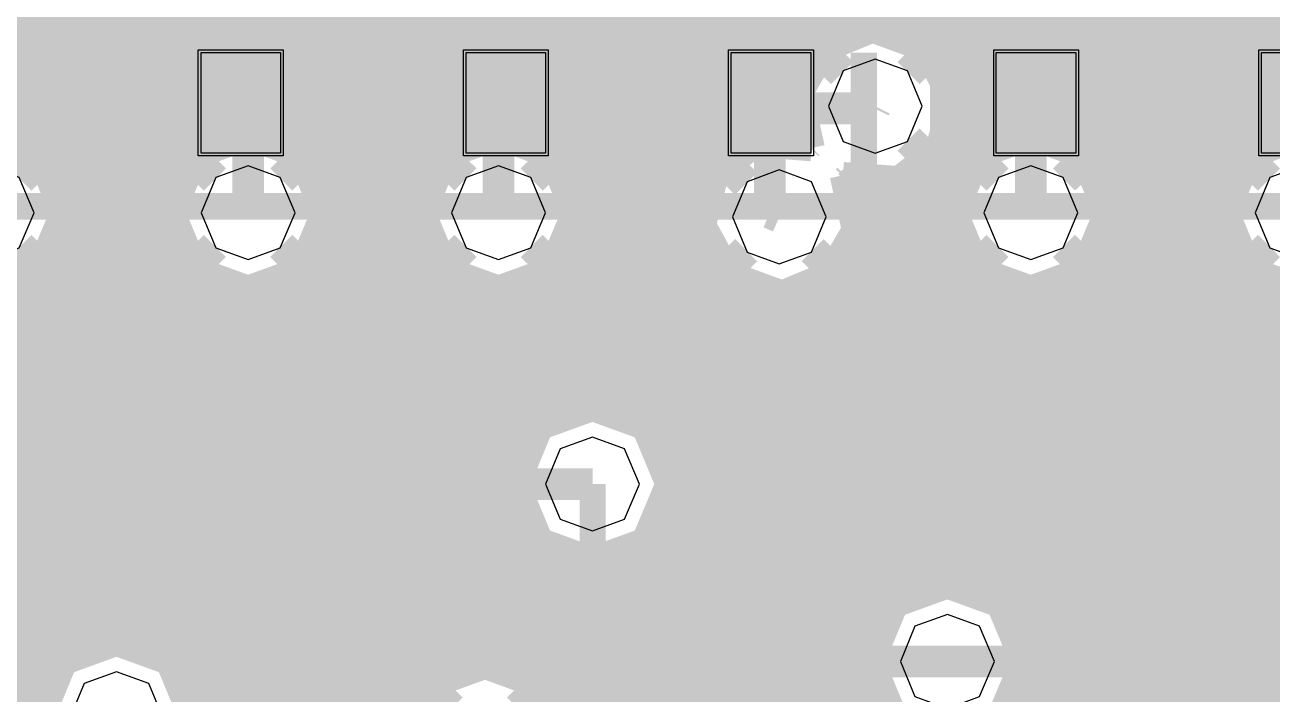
# Model space of a CAD drawing. Extents: x 0.2 to 4.14, y 0.2 to 4.15.
# Drawn here: x 1.0709 to 1.5414, y 3.5566 to 3.809 of the extents above; entities that cross this region are included whole.
import ezdxf

# ---------------------------------------------------------------- set-up
doc = ezdxf.new("R2010")
doc.units = 0
doc.layers.get('0').update_dxf_attribs({"linetype": 'CONTINUOUS'})

msp = doc.modelspace()

# ---------------------------------------------------------------- linework, layer by layer
at = {"color": 60}
for points, const_width in [([(1.47353, 3.75515), (1.85499, 4.13661)], 0.01), ([(1.47781, 3.74669), (1.86774, 4.13661)], 0.01), ([(1.47894, 3.73508), (1.88043, 4.13661)], 0.01), ([(1.1926, 3.43604), (1.81608, 4.05951)], 0.01), ([(1.20671, 3.43744), (1.81608, 4.04682)], 0.01), ([(1.38298, 3.72825), (1.70182, 4.0471)], 0.01), ([(1.31228, 3.64481), (1.70551, 4.03803)], 0.01), ([(1.44689, 3.76665), (1.71138, 4.03119)], 0.01), ([(1.45861, 3.76568), (1.71935, 4.02642)], 0.01), ([(1.46713, 3.7615), (1.73003, 4.02442)], 0.01), ([(0.213325, 2.95318), (1.2117, 3.9515)], 0.01), ([(1.40739, 3.47265), (1.89025, 3.95551)], 0.01), ([(0.976346, 3.51253), (1.41222, 3.9484)], 0.01), ([(0.984483, 3.62244), (1.3119, 3.94993)], 0.01), ([(1.12918, 3.56353), (1.51253, 3.94689)], 0.01), ([(1.40224, 3.45481), (1.89025, 3.94276)], 0.01), ([(0.213325, 2.94043), (1.2143, 3.9414)], 0.01), ([(0.990397, 3.61567), (1.31483, 3.94011)], 0.01), ([(1.24257, 3.766), (1.41542, 3.93886)], 0.01), ([(1.38449, 3.8061), (1.516, 3.93767)], 0.01), ([(1.05214, 3.76654), (1.21875, 3.93317)], 0.01), ([(0.213325, 2.25315), (1.89025, 3.93007)], 0.01), ([(1.15435, 3.76687), (1.31955, 3.93207)], 0.01), ([(1.25553, 3.76628), (1.42036, 3.93104)], 0.01), ([(1.39757, 3.80647), (1.52115, 3.93007)], 0.01), ([(1.06424, 3.7659), (1.22472, 3.92638)], 0.01), ([(1.12294, 3.57004), (1.47635, 3.92344)], 0.01), ([(1.1652, 3.76503), (1.32568, 3.92551)], 0.01), ([(1.26465, 3.76264), (1.42671, 3.92469)], 0.01), ([(1.40668, 3.80285), (1.52772, 3.92389)], 0.01), ([(1.07292, 3.76183), (1.2321, 3.921)], 0.01), ([(1.08534, 3.73606), (1.26807, 3.91883)], 0.01), ([(1.17329, 3.76042), (1.33328, 3.92042)], 0.01), ([(1.18316, 3.7321), (1.37153, 3.92042)], 0.01), ([(1.27148, 3.75672), (1.43451, 3.91976)], 0.01), ([(1.41351, 3.79699), (1.53575, 3.91922)], 0.01), ([(1.07948, 3.75564), (1.24105, 3.91726)], 0.01), ([(1.08388, 3.74735), (1.25223, 3.91569)], 0.01), ([(1.17931, 3.75364), (1.3425, 3.91689)], 0.01), ([(1.18305, 3.74468), (1.35406, 3.91569)], 0.01), ([(1.27626, 3.74881), (1.44401, 3.91656)], 0.01), ([(1.27832, 3.73812), (1.45606, 3.91585)], 0.01), ([(1.41835, 3.78906), (1.54551, 3.91624)], 0.01), ([(1.42046, 3.77843), (1.55811, 3.91607)], 0.01), ([(1.42122, 3.44829), (1.89025, 3.91732)], 0.01), ([(1.43251, 3.44683), (1.89025, 3.90462)], 0.01), ([(1.3795, 3.75233), (1.40061, 3.75076), (1.41575, 3.76269), (1.42051, 3.78136), (1.41054, 3.80003), (1.39063, 3.80735), (1.37283, 3.79997), (1.36312, 3.78331), (1.36768, 3.76258)], 0.01), ([(1.44293, 3.58458), (1.66228, 3.80393)], 0.01), ([(1.44678, 3.57568), (1.66569, 3.7946)], 0.01), ([(1.40494, 3.48292), (1.70942, 3.78743)], 0.01), ([(1.44706, 3.56321), (1.67144, 3.7876)], 0.01), ([(1.33648, 3.75814), (1.36393, 3.78558)], 0.01), ([(1.39285, 3.49625), (1.67919, 3.78267)], 0.01), ([(1.3999, 3.49061), (1.68961, 3.78033)], 0.01), ([(1.35639, 3.76531), (1.36361, 3.77251)], 0.01), ([(1.36768, 3.76258), (1.34652, 3.76421), (1.33138, 3.75228), (1.32661, 3.73361), (1.3367, 3.7149), (1.35655, 3.70763), (1.37435, 3.715), (1.38406, 3.73167), (1.3795, 3.75233)], 0.01), ([(1.36681, 3.76303), (1.36719, 3.7634)], 0.01), ([(1.13482, 3.75846), (1.14258, 3.75071)], 0.01181), ([(1.1754, 3.75846), (1.16764, 3.75071)], 0.01181), ([(1.43007, 3.75846), (1.43782, 3.75071)], 0.01181), ([(1.47071, 3.75846), (1.46289, 3.75071)], 0.01181), ([(1.53244, 3.75846), (1.54021, 3.75071)], 0.01181), ([(1.13319, 3.55485), (1.33398, 3.75558)], 0.01), ([(1.33518, 3.75689), (1.34299, 3.74914)], 0.01181), ([(1.38032, 3.75103), (1.38097, 3.75168)], 0.01), ([(1.38373, 3.74175), (1.3916, 3.74962)], 0.01), ([(0.981065, 3.5045), (1.22173, 3.74522)], 0.01), ([(1.2162, 3.43419), (1.52431, 3.74229)], 0.01), ([(1.31364, 3.63346), (1.42188, 3.74169)], 0.01), ([(0.99414, 3.60672), (1.12641, 3.73893)], 0.01), ([(1.1339, 3.54275), (1.32682, 3.73568)], 0.01), ([(0.983018, 3.49376), (1.22152, 3.73221)], 0.01), ([(1.22336, 3.4286), (1.52512, 3.73036)], 0.01), ([(0.99414, 3.59392), (1.12826, 3.72803)], 0.01), ([(1.13482, 3.71789), (1.14258, 3.72564)], 0.01181), ([(1.1754, 3.71789), (1.16764, 3.72564)], 0.01181), ([(1.25722, 3.56429), (1.42285, 3.72999)], 0.01), ([(1.43007, 3.71789), (1.43782, 3.72564)], 0.01181), ([(1.47071, 3.71789), (1.46289, 3.72564)], 0.01181), ([(1.53244, 3.71789), (1.54021, 3.72564)], 0.01181), ([(0.213325, 2.71137), (1.22515, 3.72314)], 0.01), ([(0.894422, 3.29058), (1.3291, 3.72526)], 0.01), ([(1.22846, 3.421), (1.52919, 3.72174)], 0.01), ([(1.26465, 3.55903), (1.42708, 3.7214)], 0.01), ([(1.33518, 3.71631), (1.34299, 3.72407)], 0.01181), ([(1.37581, 3.71631), (1.36806, 3.72407)], 0.01181), ([(0.213325, 2.80046), (1.13287, 3.72)], 0.01), ([(0.213325, 2.69862), (1.23101, 3.71631)], 0.01), ([(1.28076, 3.66422), (1.33404, 3.7175)], 0.01), ([(0.947646, 3.52203), (1.13959, 3.71397)], 0.01), ([(1.1033, 3.57585), (1.23899, 3.71149)], 0.01), ([(1.27002, 3.55165), (1.43338, 3.715)], 0.01), ([(1.29275, 3.66347), (1.34104, 3.71175)], 0.01), ([(1.41775, 3.59754), (1.53543, 3.71528)], 0.01), ([(0.960503, 3.52214), (1.14855, 3.71024)], 0.01), ([(0.96951, 3.51844), (1.16119, 3.71012)], 0.01), ([(1.11464, 3.57443), (1.24962, 3.70947)], 0.01), ([(1.27073, 3.52686), (1.45344, 3.70964)], 0.01), ([(1.273, 3.54189), (1.44183, 3.71078)], 0.01), ([(1.30143, 3.6594), (1.35037, 3.70833)], 0.01), ([(1.30789, 3.65315), (1.36388, 3.70915)], 0.01), ([(1.42876, 3.59586), (1.54383, 3.71089)], 0.01), ([(1.4369, 3.59125), (1.55524, 3.70958)], 0.01), ([(0.213325, 2.59679), (1.25662, 3.64008)], 0.01), ([(0.213325, 2.5841), (1.25738, 3.6281)], 0.01), ([(0.213325, 2.57135), (1.26145, 3.61942)], 0.01), ([(0.213325, 2.5586), (1.26769, 3.61296)], 0.01), ([(1.23177, 3.56435), (1.27599, 3.60856)], 0.01), ([(1.24734, 3.56717), (1.28738, 3.60721)], 0.01), ([(1.23101, 3.41081), (1.39019, 3.56999)], 0.01), ([(1.22418, 3.55886), (1.23193, 3.55111)], 0.01181), ([(1.26476, 3.55886), (1.257, 3.55111)], 0.01181), ([(1.30794, 3.47504), (1.39193, 3.55897)], 0.01)]:
    msp.add_lwpolyline(points, dxfattribs=dict(at, const_width=const_width))
at = {"color": 232}
for points, const_width in [([(1.47467, 3.75353), (1.85775, 4.13661)], 0.01), ([(1.4784, 3.73182), (1.88319, 4.13661)], 0.01), ([(1.4784, 3.74457), (1.87044, 4.13661)], 0.01), ([(1.1964, 3.43713), (1.81554, 4.05626)], 0.01), ([(1.20898, 3.43696), (1.81668, 4.04465)], 0.01), ([(1.38113, 3.72368), (1.70236, 4.04492)], 0.01), ([(1.31288, 3.64274), (1.7066, 4.0364)], 0.01), ([(1.44982, 3.76687), (1.71289, 4.03)], 0.01), ([(1.46067, 3.76497), (1.72136, 4.02572)], 0.01), ([(1.46869, 3.76031), (1.73296, 4.02458)], 0.01), ([(1.40576, 3.48101), (1.89025, 3.9655)], 0.01), ([(1.18207, 3.72825), (1.41135, 3.95751)], 0.01), ([(1.12446, 3.56879), (1.51133, 3.95572)], 0.01), ([(1.40739, 3.46994), (1.89025, 3.95281)], 0.01), ([(0.213325, 2.95047), (1.21208, 3.94917)], 0.01), ([(0.985894, 3.62121), (1.31234, 3.94764)], 0.01), ([(0.977539, 3.51096), (1.41271, 3.94618)], 0.01), ([(1.13021, 3.56185), (1.51313, 3.94476)], 0.01), ([(0.213325, 2.26313), (1.89025, 3.94006)], 0.01), ([(0.213325, 2.93772), (1.21512, 3.93951)], 0.01), ([(1.14014, 3.76264), (1.3157, 3.93826)], 0.01), ([(1.24593, 3.76665), (1.41635, 3.93707)], 0.01), ([(1.38791, 3.80681), (1.51699, 3.93593)], 0.01), ([(1.05523, 3.76687), (1.21994, 3.93158)], 0.01), ([(1.15701, 3.76682), (1.32075, 3.93056)], 0.01), ([(1.2577, 3.76574), (1.4216, 3.92958)], 0.01), ([(1.39974, 3.80588), (1.52246, 3.9286)], 0.01), ([(0.213325, 2.25043), (1.89025, 3.92736)], 0.01), ([(1.0663, 3.76525), (1.22618, 3.92513)], 0.01), ([(1.16716, 3.76426), (1.3272, 3.92432)], 0.01), ([(1.26628, 3.76156), (1.42822, 3.9235)], 0.01), ([(1.07449, 3.76069), (1.23389, 3.92008)], 0.01), ([(1.08491, 3.73292), (1.2736, 3.9216)], 0.01), ([(1.17475, 3.75911), (1.33512, 3.91949)], 0.01), ([(1.27268, 3.75521), (1.43636, 3.91889)], 0.01), ([(1.40831, 3.80176), (1.52929, 3.92275)], 0.01), ([(1.08062, 3.75407), (1.24322, 3.91672)], 0.01), ([(1.08453, 3.74522), (1.25505, 3.91575)], 0.01), ([(1.18028, 3.75196), (1.34473, 3.91639)], 0.01), ([(1.18348, 3.7424), (1.35704, 3.91596)], 0.01), ([(1.27696, 3.74681), (1.44629, 3.91613)], 0.01), ([(1.27816, 3.73525), (1.45915, 3.91624)], 0.01), ([(1.41476, 3.79546), (1.53765, 3.9184)], 0.01), ([(1.41906, 3.78706), (1.5479, 3.9159)], 0.01), ([(1.42031, 3.77556), (1.56142, 3.91672)], 0.01), ([(1.42404, 3.44835), (1.89025, 3.91461)], 0.01), ([(1.43446, 3.44607), (1.89025, 3.90186)], 0.01), ([(1.3795, 3.75233), (1.40061, 3.75076), (1.41575, 3.76269), (1.42051, 3.78136), (1.41054, 3.80003), (1.39063, 3.80735), (1.37283, 3.79997), (1.36312, 3.78331), (1.36768, 3.76258)], 0.01), ([(1.44396, 3.58285), (1.66276, 3.80165)], 0.01), ([(1.37142, 3.79861), (1.37918, 3.79085)], 0.01181), ([(1.41206, 3.79861), (1.40424, 3.79085)], 0.01181), ([(1.44726, 3.5734), (1.66678, 3.79292)], 0.01), ([(1.34402, 3.76292), (1.36328, 3.78217)], 0.01), ([(1.44601, 3.55946), (1.6729, 3.78635)], 0.01), ([(1.39453, 3.49522), (1.68121, 3.7819)], 0.01), ([(1.40121, 3.48915), (1.69239, 3.78039)], 0.01), ([(1.35894, 3.76514), (1.36415, 3.77035)], 0.01), ([(1.36768, 3.76258), (1.34652, 3.76421), (1.33138, 3.75228), (1.32661, 3.73361), (1.3367, 3.7149), (1.35655, 3.70763), (1.37435, 3.715), (1.38406, 3.73167), (1.3795, 3.75233)], 0.01), ([(1.41206, 3.75803), (1.40424, 3.76579)], 0.01181), ([(1.07699, 3.75846), (1.06923, 3.75071)], 0.01181), ([(1.22927, 3.75846), (1.23709, 3.75071)], 0.01181), ([(1.26991, 3.75846), (1.2621, 3.75071)], 0.01181), ([(0.991428, 3.61399), (1.13059, 3.75315)], 0.01), ([(1.38129, 3.74924), (1.38298, 3.75097)], 0.01), ([(1.38406, 3.73936), (1.39447, 3.74972)], 0.01), ([(1.13373, 3.55263), (1.32916, 3.7481)], 0.01), ([(0.981771, 3.5025), (1.22114, 3.74186)], 0.01), ([(0.994575, 3.60439), (1.12647, 3.73628)], 0.01), ([(1.21794, 3.43317), (1.52403, 3.73931)], 0.01), ([(1.31321, 3.63032), (1.42165, 3.73876)], 0.01), ([(1.13308, 3.53928), (1.32699, 3.73318)], 0.01), ([(0.982856, 3.49083), (1.22206, 3.73003)], 0.01), ([(0.992893, 3.59), (1.12902, 3.72613)], 0.01), ([(1.07699, 3.71789), (1.06923, 3.72564)], 0.01181), ([(1.22461, 3.42714), (1.52576, 3.72831)], 0.01), ([(1.22927, 3.71789), (1.23709, 3.72564)], 0.01181), ([(1.25901, 3.56336), (1.42356, 3.72792)], 0.01), ([(1.26991, 3.71789), (1.2621, 3.72564)], 0.01181), ([(0.213325, 2.70861), (1.22624, 3.72151)], 0.01), ([(0.891168, 3.28461), (1.32997, 3.72342)], 0.01), ([(0.213325, 2.79769), (1.13417, 3.71853)], 0.01), ([(1.266, 3.55761), (1.42828, 3.71989)], 0.01), ([(1.403, 3.59283), (1.53039, 3.72017)], 0.01), ([(0.213325, 2.6959), (1.23253, 3.71506)], 0.01), ([(0.950956, 3.52257), (1.14133, 3.713)], 0.01), ([(1.27089, 3.54981), (1.435, 3.71392)], 0.01), ([(1.2838, 3.6645), (1.33539, 3.7161)], 0.01), ([(1.42046, 3.59754), (1.53706, 3.71414)], 0.01), ([(0.962674, 3.52154), (1.15088, 3.70979)], 0.01), ([(0.971137, 3.51736), (1.16504, 3.71121)], 0.01), ([(1.10612, 3.57596), (1.24099, 3.71078)], 0.01), ([(1.11664, 3.57374), (1.2525, 3.70958)], 0.01), ([(1.11941, 3.37283), (1.45671, 3.71018)], 0.01), ([(1.27317, 3.53933), (1.44401, 3.71018)], 0.01), ([(1.29481, 3.66282), (1.34283, 3.71083)], 0.01), ([(1.30295, 3.65826), (1.35276, 3.70801)], 0.01), ([(1.30903, 3.65158), (1.36843, 3.71094)], 0.01), ([(1.43072, 3.59506), (1.54596, 3.71029)], 0.01), ([(1.43836, 3.59), (1.55838, 3.71001)], 0.01), ([(0.213325, 2.59407), (1.25635, 3.63704)], 0.01), ([(0.213325, 2.58132), (1.25803, 3.62603)], 0.01), ([(0.213325, 2.56862), (1.26259, 3.61789)], 0.01), ([(0.213325, 2.55587), (1.26926, 3.61182)], 0.01), ([(1.23627, 3.56608), (1.27816, 3.60792)], 0.01), ([(1.24973, 3.56679), (1.29053, 3.60764)], 0.01), ([(1.22927, 3.41906), (1.39497, 3.58475)], 0.01), ([(1.23107, 3.40815), (1.39019, 3.56728)], 0.01), ([(1.31158, 3.47592), (1.39268, 3.55707)], 0.01)]:
    msp.add_lwpolyline(points, dxfattribs=dict(at, const_width=const_width))
at = {"color": 13, "const_width": 0.012}
for points in [[(1.1059, 3.81022), (1.25233, 3.95665)], [(1.1059, 3.64567), (1.1059, 3.81022)], [(1.35238, 3.77756), (1.35238, 3.77962)], [(1.39133, 3.77756), (1.35238, 3.77756)], [(1.39171, 3.77832), (1.39133, 3.77756)], [(0.954318, 3.49408), (1.1059, 3.64567)], [(0.430718, 2.91444), (1.15207, 3.63579)], [(1.15207, 3.63579), (1.28505, 3.63579)], [(1.17318, 3.54719), (1.19482, 3.5689)], [(1.19482, 3.5689), (1.41889, 3.5689)]]:
    msp.add_lwpolyline(points, dxfattribs=at)
at = {"color": 40}
for points, const_width in [([(1.3252, 3.81044), (1.35238, 3.83762)], 0.00984), ([(1.3252, 3.74832), (1.3252, 3.81044)], 0.00984), ([(1.15234, 3.77962), (1.15511, 3.77962)], 0.012), ([(1.15511, 3.77962), (1.15511, 3.73817)], 0.012), ([(1.24957, 3.73817), (1.24957, 3.77962)], 0.012), ([(1.24957, 3.77962), (1.25233, 3.77962)], 0.012), ([(1.35238, 3.77962), (1.35194, 3.77962)], 0.012), ([(1.35194, 3.77962), (1.35194, 3.73817)], 0.012), ([(1.45036, 3.73817), (1.45036, 3.77962)], 0.012), ([(1.45036, 3.77962), (1.45236, 3.77962)], 0.012), ([(1.3252, 3.74832), (1.3252, 3.62842)], 0.00984), ([(1.35194, 3.73817), (1.35552, 3.7366)], 0.012), ([(1.00277, 3.72103), (1.14524, 3.5785)], 0.00984), ([(1.28505, 3.56739), (1.28505, 3.63579)], 0.00984), ([(1.3252, 3.62842), (1.34766, 3.60596)], 0.00984), ([(1.34766, 3.60596), (1.34766, 3.46371)], 0.00984), ([(1.14524, 3.5785), (1.14524, 3.49507)], 0.00984), ([(1.28304, 3.56543), (1.28505, 3.56739)], 0.00984), ([(1.41889, 3.5689), (1.60938, 3.5689)], 0.012), ([(1.28304, 3.49507), (1.28304, 3.56543)], 0.00984)]:
    msp.add_lwpolyline(points, dxfattribs=dict(at, const_width=const_width))
at = {"color": 254, "const_width": 0.01}
for points in [[(1.08735, 3.79861), (1.08735, 3.74061)], [(1.11735, 3.79861), (1.11735, 3.74061)], [(1.18734, 3.74061), (1.18734, 3.79861)], [(1.21734, 3.74061), (1.21734, 3.79861)], [(1.28733, 3.79861), (1.28733, 3.74061)], [(1.31733, 3.74061), (1.31733, 3.79861)], [(1.38737, 3.79861), (1.38737, 3.74061)], [(1.41738, 3.79861), (1.41738, 3.74061)], [(1.48736, 3.74061), (1.48736, 3.79861)], [(1.51736, 3.79861), (1.51736, 3.74061)], [(1.08735, 3.74061), (1.01736, 3.74061)], [(1.11735, 3.74061), (1.18734, 3.74061)], [(1.28733, 3.74061), (1.21734, 3.74061)], [(1.38737, 3.74061), (1.31733, 3.74061)], [(1.41738, 3.74061), (1.48736, 3.74061)], [(1.51736, 3.74061), (1.58735, 3.74061)]]:
    msp.add_lwpolyline(points, dxfattribs=at)
at = {"color": 200, "const_width": 0.01}
for points in [[(1.31733, 3.79861), (1.31733, 3.74061)], [(1.38737, 3.74061), (1.38737, 3.79861)], [(1.31733, 3.74061), (1.38737, 3.74061)]]:
    msp.add_lwpolyline(points, dxfattribs=at)
at = {"color": 151}
for points in [[(1.13634, 3.79958), (1.16835, 3.79958), (1.16835, 3.7596), (1.13634, 3.7596), (1.13634, 3.79958)], [(1.23633, 3.79958), (1.26834, 3.79958), (1.26834, 3.7596), (1.23633, 3.7596), (1.23633, 3.79958)], [(1.33637, 3.79958), (1.36838, 3.79958), (1.36838, 3.7596), (1.33637, 3.7596), (1.33637, 3.79958)], [(1.43636, 3.79958), (1.46838, 3.79958), (1.46838, 3.7596), (1.43636, 3.7596), (1.43636, 3.79958)], [(1.53635, 3.79958), (1.56836, 3.79958), (1.56836, 3.7596), (1.53635, 3.7596), (1.53635, 3.79958)]]:
    msp.add_lwpolyline(points, close=True, dxfattribs=at)
at = {"color": 40}
for points in [[(1.13737, 3.79861), (1.16737, 3.79861), (1.16737, 3.76064), (1.13737, 3.76064), (1.13737, 3.79861)], [(1.23736, 3.79861), (1.26736, 3.79861), (1.26736, 3.76064), (1.23736, 3.76064), (1.23736, 3.79861)], [(1.33735, 3.79861), (1.36735, 3.79861), (1.36735, 3.76064), (1.33735, 3.76064), (1.33735, 3.79861)], [(1.43733, 3.79861), (1.46733, 3.79861), (1.46733, 3.76064), (1.43733, 3.76064), (1.43733, 3.79861)], [(1.53733, 3.79861), (1.56733, 3.79861), (1.56733, 3.76064), (1.53733, 3.76064), (1.53733, 3.79861)], [(1.40944, 3.77832), (1.40386, 3.79167), (1.39171, 3.79606), (1.37956, 3.79167), (1.37402, 3.77832), (1.37956, 3.76508), (1.39171, 3.76064), (1.40386, 3.76508), (1.40944, 3.77832)], [(1.07438, 3.73817), (1.06879, 3.75146), (1.05664, 3.75592), (1.04449, 3.75146), (1.03895, 3.73817), (1.04449, 3.72493), (1.05664, 3.72049), (1.06879, 3.72493), (1.07438, 3.73817)], [(1.17285, 3.73817), (1.16726, 3.75146), (1.15511, 3.75592), (1.1429, 3.75146), (1.13737, 3.73817), (1.1429, 3.72493), (1.15511, 3.72049), (1.16726, 3.72493), (1.17285, 3.73817)], [(1.26731, 3.73817), (1.26172, 3.75146), (1.24957, 3.75592), (1.23741, 3.75146), (1.23188, 3.73817), (1.23741, 3.72493), (1.24957, 3.72049), (1.26172, 3.72493), (1.26731, 3.73817)], [(1.37321, 3.7366), (1.36762, 3.74989), (1.35547, 3.75433), (1.34332, 3.74989), (1.33778, 3.7366), (1.34332, 3.72336), (1.35547, 3.71892), (1.36762, 3.72336), (1.37321, 3.7366)], [(1.4681, 3.73817), (1.46251, 3.75146), (1.45036, 3.75592), (1.43821, 3.75146), (1.43267, 3.73817), (1.43821, 3.72493), (1.45036, 3.72049), (1.46251, 3.72493), (1.4681, 3.73817)], [(1.57047, 3.73817), (1.56489, 3.75146), (1.55274, 3.75592), (1.54058, 3.75146), (1.53504, 3.73817), (1.54058, 3.72493), (1.55274, 3.72049), (1.56489, 3.72493), (1.57047, 3.73817)], [(1.30273, 3.63579), (1.29715, 3.64914), (1.28499, 3.65354), (1.27284, 3.64914), (1.26731, 3.63579), (1.27284, 3.62256), (1.28499, 3.61811), (1.29715, 3.62256), (1.30273, 3.63579)], [(1.43664, 3.5689), (1.43104, 3.58219), (1.41889, 3.58664), (1.40668, 3.58219), (1.40115, 3.5689), (1.40668, 3.55561), (1.41889, 3.55117), (1.43104, 3.55561), (1.43664, 3.5689)], [(1.12321, 3.54719), (1.11762, 3.56054), (1.10547, 3.56494), (1.09332, 3.56054), (1.08778, 3.54719), (1.09332, 3.53396), (1.10547, 3.52951), (1.11762, 3.53396), (1.12321, 3.54719)]]:
    msp.add_lwpolyline(points, close=True, dxfattribs=at)
at = {"color": 93}
msp.add_lwpolyline([(1.33637, 3.79958), (1.36838, 3.79958), (1.36838, 3.7596), (1.33637, 3.7596), (1.33637, 3.79958)], close=True, dxfattribs=at)
at = {"color": 13}
for points in [[(1.33735, 3.79861), (1.36735, 3.79861), (1.36735, 3.76064), (1.33735, 3.76064), (1.33735, 3.79861)], [(1.40944, 3.77832), (1.40386, 3.79167), (1.39171, 3.79606), (1.37956, 3.79167), (1.37402, 3.77832), (1.37956, 3.76508), (1.39171, 3.76064), (1.40386, 3.76508), (1.40944, 3.77832)], [(1.07438, 3.73817), (1.06879, 3.75146), (1.05664, 3.75592), (1.04449, 3.75146), (1.03895, 3.73817), (1.04449, 3.72493), (1.05664, 3.72049), (1.06879, 3.72493), (1.07438, 3.73817)], [(1.17285, 3.73817), (1.16726, 3.75146), (1.15511, 3.75592), (1.1429, 3.75146), (1.13737, 3.73817), (1.1429, 3.72493), (1.15511, 3.72049), (1.16726, 3.72493), (1.17285, 3.73817)], [(1.26731, 3.73817), (1.26172, 3.75146), (1.24957, 3.75592), (1.23741, 3.75146), (1.23188, 3.73817), (1.23741, 3.72493), (1.24957, 3.72049), (1.26172, 3.72493), (1.26731, 3.73817)], [(1.37321, 3.7366), (1.36762, 3.74989), (1.35547, 3.75433), (1.34332, 3.74989), (1.33778, 3.7366), (1.34332, 3.72336), (1.35547, 3.71892), (1.36762, 3.72336), (1.37321, 3.7366)], [(1.4681, 3.73817), (1.46251, 3.75146), (1.45036, 3.75592), (1.43821, 3.75146), (1.43267, 3.73817), (1.43821, 3.72493), (1.45036, 3.72049), (1.46251, 3.72493), (1.4681, 3.73817)], [(1.57047, 3.73817), (1.56489, 3.75146), (1.55274, 3.75592), (1.54058, 3.75146), (1.53504, 3.73817), (1.54058, 3.72493), (1.55274, 3.72049), (1.56489, 3.72493), (1.57047, 3.73817)], [(1.30273, 3.63579), (1.29715, 3.64914), (1.28499, 3.65354), (1.27284, 3.64914), (1.26731, 3.63579), (1.27284, 3.62256), (1.28499, 3.61811), (1.29715, 3.62256), (1.30273, 3.63579)], [(1.43664, 3.5689), (1.43104, 3.58219), (1.41889, 3.58664), (1.40668, 3.58219), (1.40115, 3.5689), (1.40668, 3.55561), (1.41889, 3.55117), (1.43104, 3.55561), (1.43664, 3.5689)], [(1.12321, 3.54719), (1.11762, 3.56054), (1.10547, 3.56494), (1.09332, 3.56054), (1.08778, 3.54719), (1.09332, 3.53396), (1.10547, 3.52951), (1.11762, 3.53396), (1.12321, 3.54719)]]:
    msp.add_lwpolyline(points, close=True, dxfattribs=at)
at = {"color": 232}
for points in [[(1.40944, 3.77832), (1.40386, 3.79167), (1.39171, 3.79606), (1.37956, 3.79167), (1.37402, 3.77832), (1.37956, 3.76508), (1.39171, 3.76064), (1.40386, 3.76508), (1.40944, 3.77832)], [(1.07438, 3.73817), (1.06879, 3.75146), (1.05664, 3.75592), (1.04449, 3.75146), (1.03895, 3.73817), (1.04449, 3.72493), (1.05664, 3.72049), (1.06879, 3.72493), (1.07438, 3.73817)], [(1.26731, 3.73817), (1.26172, 3.75146), (1.24957, 3.75592), (1.23741, 3.75146), (1.23188, 3.73817), (1.23741, 3.72493), (1.24957, 3.72049), (1.26172, 3.72493), (1.26731, 3.73817)]]:
    msp.add_lwpolyline(points, close=True, dxfattribs=at)
at = {"color": 232, "const_width": 0.01}
for points in [[(1.08539, 3.73817), (1.07639, 3.75976), (1.05664, 3.76693), (1.03689, 3.75976), (1.02794, 3.73817), (1.03689, 3.71664), (1.05664, 3.70947), (1.07639, 3.71664), (1.08539, 3.73817)], [(1.08539, 3.73817), (1.07639, 3.75976), (1.05664, 3.76693), (1.03689, 3.75976), (1.02794, 3.73817), (1.03689, 3.71664), (1.05664, 3.70947), (1.07639, 3.71664), (1.08539, 3.73817)], [(1.18381, 3.73817), (1.1748, 3.75976), (1.15511, 3.76693), (1.13536, 3.75976), (1.12641, 3.73817), (1.13536, 3.71664), (1.15511, 3.70947), (1.1748, 3.71664), (1.18381, 3.73817)], [(1.18381, 3.73817), (1.1748, 3.75976), (1.15511, 3.76693), (1.13536, 3.75976), (1.12641, 3.73817), (1.13536, 3.71664), (1.15511, 3.70947), (1.1748, 3.71664), (1.18381, 3.73817)], [(1.27832, 3.73817), (1.26931, 3.75976), (1.24957, 3.76693), (1.22982, 3.75976), (1.22087, 3.73817), (1.22982, 3.71664), (1.24957, 3.70947), (1.26931, 3.71664), (1.27832, 3.73817)], [(1.27832, 3.73817), (1.26931, 3.75976), (1.24957, 3.76693), (1.22982, 3.75976), (1.22087, 3.73817), (1.22982, 3.71664), (1.24957, 3.70947), (1.26931, 3.71664), (1.27832, 3.73817)], [(1.47911, 3.73817), (1.47011, 3.75976), (1.45036, 3.76693), (1.43061, 3.75976), (1.42165, 3.73817), (1.43061, 3.71664), (1.45036, 3.70947), (1.47011, 3.71664), (1.47911, 3.73817)], [(1.47911, 3.73817), (1.47011, 3.75976), (1.45036, 3.76693), (1.43061, 3.75976), (1.42165, 3.73817), (1.43061, 3.71664), (1.45036, 3.70947), (1.47011, 3.71664), (1.47911, 3.73817)], [(1.58143, 3.73817), (1.57243, 3.75976), (1.55274, 3.76693), (1.53299, 3.75976), (1.52403, 3.73817), (1.53299, 3.71664), (1.55274, 3.70947), (1.57243, 3.71664), (1.58143, 3.73817)], [(1.58143, 3.73817), (1.57243, 3.75976), (1.55274, 3.76693), (1.53299, 3.75976), (1.52403, 3.73817), (1.53299, 3.71664), (1.55274, 3.70947), (1.57243, 3.71664), (1.58143, 3.73817)], [(1.31375, 3.63579), (1.30474, 3.65739), (1.28499, 3.66456), (1.26525, 3.65739), (1.25629, 3.63579), (1.26525, 3.61431), (1.28499, 3.60715), (1.30474, 3.61431), (1.31375, 3.63579)], [(1.31375, 3.63579), (1.30474, 3.65739), (1.28499, 3.66456), (1.26525, 3.65739), (1.25629, 3.63579), (1.26525, 3.61431), (1.28499, 3.60715), (1.30474, 3.61431), (1.31375, 3.63579)], [(1.4476, 3.5689), (1.43858, 3.59044), (1.41889, 3.5976), (1.39914, 3.59044), (1.39019, 3.5689), (1.39914, 3.54736), (1.41889, 3.54021), (1.43858, 3.54736), (1.4476, 3.5689)], [(1.4476, 3.5689), (1.43858, 3.59044), (1.41889, 3.5976), (1.39914, 3.59044), (1.39019, 3.5689), (1.39914, 3.54736), (1.41889, 3.54021), (1.43858, 3.54736), (1.4476, 3.5689)], [(1.13422, 3.54719), (1.12522, 3.56879), (1.10547, 3.57596), (1.08572, 3.56879), (1.07677, 3.54719), (1.08572, 3.52572), (1.10547, 3.51856), (1.12522, 3.52572), (1.13422, 3.54719)], [(1.13422, 3.54719), (1.12522, 3.56879), (1.10547, 3.57596), (1.08572, 3.56879), (1.07677, 3.54719), (1.08572, 3.52572), (1.10547, 3.51856), (1.12522, 3.52572), (1.13422, 3.54719)], [(1.27317, 3.53857), (1.26416, 3.56011), (1.24447, 3.56728), (1.22472, 3.56011), (1.21577, 3.53857), (1.22472, 3.51704), (1.24447, 3.50988), (1.26416, 3.51704), (1.27317, 3.53857)], [(1.27317, 3.53857), (1.26416, 3.56011), (1.24447, 3.56728), (1.22472, 3.56011), (1.21577, 3.53857), (1.22472, 3.51704), (1.24447, 3.50988), (1.26416, 3.51704), (1.27317, 3.53857)]]:
    msp.add_lwpolyline(points, close=True, dxfattribs=at)
at = {"color": 60, "const_width": 0.01}
for points in [[(1.08539, 3.73817), (1.07639, 3.75976), (1.05664, 3.76693), (1.03689, 3.75976), (1.02794, 3.73817), (1.03689, 3.71664), (1.05664, 3.70947), (1.07639, 3.71664), (1.08539, 3.73817)], [(1.08539, 3.73817), (1.07639, 3.75976), (1.05664, 3.76693), (1.03689, 3.75976), (1.02794, 3.73817), (1.03689, 3.71664), (1.05664, 3.70947), (1.07639, 3.71664), (1.08539, 3.73817)], [(1.18381, 3.73817), (1.1748, 3.75976), (1.15511, 3.76693), (1.13536, 3.75976), (1.12641, 3.73817), (1.13536, 3.71664), (1.15511, 3.70947), (1.1748, 3.71664), (1.18381, 3.73817)], [(1.18381, 3.73817), (1.1748, 3.75976), (1.15511, 3.76693), (1.13536, 3.75976), (1.12641, 3.73817), (1.13536, 3.71664), (1.15511, 3.70947), (1.1748, 3.71664), (1.18381, 3.73817)], [(1.27832, 3.73817), (1.26931, 3.75976), (1.24957, 3.76693), (1.22982, 3.75976), (1.22087, 3.73817), (1.22982, 3.71664), (1.24957, 3.70947), (1.26931, 3.71664), (1.27832, 3.73817)], [(1.27832, 3.73817), (1.26931, 3.75976), (1.24957, 3.76693), (1.22982, 3.75976), (1.22087, 3.73817), (1.22982, 3.71664), (1.24957, 3.70947), (1.26931, 3.71664), (1.27832, 3.73817)], [(1.47911, 3.73817), (1.47011, 3.75976), (1.45036, 3.76693), (1.43061, 3.75976), (1.42165, 3.73817), (1.43061, 3.71664), (1.45036, 3.70947), (1.47011, 3.71664), (1.47911, 3.73817)], [(1.47911, 3.73817), (1.47011, 3.75976), (1.45036, 3.76693), (1.43061, 3.75976), (1.42165, 3.73817), (1.43061, 3.71664), (1.45036, 3.70947), (1.47011, 3.71664), (1.47911, 3.73817)], [(1.58143, 3.73817), (1.57243, 3.75976), (1.55274, 3.76693), (1.53299, 3.75976), (1.52403, 3.73817), (1.53299, 3.71664), (1.55274, 3.70947), (1.57243, 3.71664), (1.58143, 3.73817)], [(1.58143, 3.73817), (1.57243, 3.75976), (1.55274, 3.76693), (1.53299, 3.75976), (1.52403, 3.73817), (1.53299, 3.71664), (1.55274, 3.70947), (1.57243, 3.71664), (1.58143, 3.73817)], [(1.31375, 3.63579), (1.30474, 3.65739), (1.28499, 3.66456), (1.26525, 3.65739), (1.25629, 3.63579), (1.26525, 3.61431), (1.28499, 3.60715), (1.30474, 3.61431), (1.31375, 3.63579)], [(1.31375, 3.63579), (1.30474, 3.65739), (1.28499, 3.66456), (1.26525, 3.65739), (1.25629, 3.63579), (1.26525, 3.61431), (1.28499, 3.60715), (1.30474, 3.61431), (1.31375, 3.63579)], [(1.4476, 3.5689), (1.43858, 3.59044), (1.41889, 3.5976), (1.39914, 3.59044), (1.39019, 3.5689), (1.39914, 3.54736), (1.41889, 3.54021), (1.43858, 3.54736), (1.4476, 3.5689)], [(1.4476, 3.5689), (1.43858, 3.59044), (1.41889, 3.5976), (1.39914, 3.59044), (1.39019, 3.5689), (1.39914, 3.54736), (1.41889, 3.54021), (1.43858, 3.54736), (1.4476, 3.5689)], [(1.13422, 3.54719), (1.12522, 3.56879), (1.10547, 3.57596), (1.08572, 3.56879), (1.07677, 3.54719), (1.08572, 3.52572), (1.10547, 3.51856), (1.12522, 3.52572), (1.13422, 3.54719)], [(1.13422, 3.54719), (1.12522, 3.56879), (1.10547, 3.57596), (1.08572, 3.56879), (1.07677, 3.54719), (1.08572, 3.52572), (1.10547, 3.51856), (1.12522, 3.52572), (1.13422, 3.54719)], [(1.27317, 3.53857), (1.26416, 3.56011), (1.24447, 3.56728), (1.22472, 3.56011), (1.21577, 3.53857), (1.22472, 3.51704), (1.24447, 3.50988), (1.26416, 3.51704), (1.27317, 3.53857)], [(1.27317, 3.53857), (1.26416, 3.56011), (1.24447, 3.56728), (1.22472, 3.56011), (1.21577, 3.53857), (1.22472, 3.51704), (1.24447, 3.50988), (1.26416, 3.51704), (1.27317, 3.53857)]]:
    msp.add_lwpolyline(points, close=True, dxfattribs=at)
at = {"color": 60}
for points in [[(1.17285, 3.73817), (1.16726, 3.75146), (1.15511, 3.75592), (1.1429, 3.75146), (1.13737, 3.73817), (1.1429, 3.72493), (1.15511, 3.72049), (1.16726, 3.72493), (1.17285, 3.73817)], [(1.37321, 3.7366), (1.36762, 3.74989), (1.35547, 3.75433), (1.34332, 3.74989), (1.33778, 3.7366), (1.34332, 3.72336), (1.35547, 3.71892), (1.36762, 3.72336), (1.37321, 3.7366)], [(1.4681, 3.73817), (1.46251, 3.75146), (1.45036, 3.75592), (1.43821, 3.75146), (1.43267, 3.73817), (1.43821, 3.72493), (1.45036, 3.72049), (1.46251, 3.72493), (1.4681, 3.73817)], [(1.57047, 3.73817), (1.56489, 3.75146), (1.55274, 3.75592), (1.54058, 3.75146), (1.53504, 3.73817), (1.54058, 3.72493), (1.55274, 3.72049), (1.56489, 3.72493), (1.57047, 3.73817)]]:
    msp.add_lwpolyline(points, close=True, dxfattribs=at)

doc.saveas('drawing.dxf')
